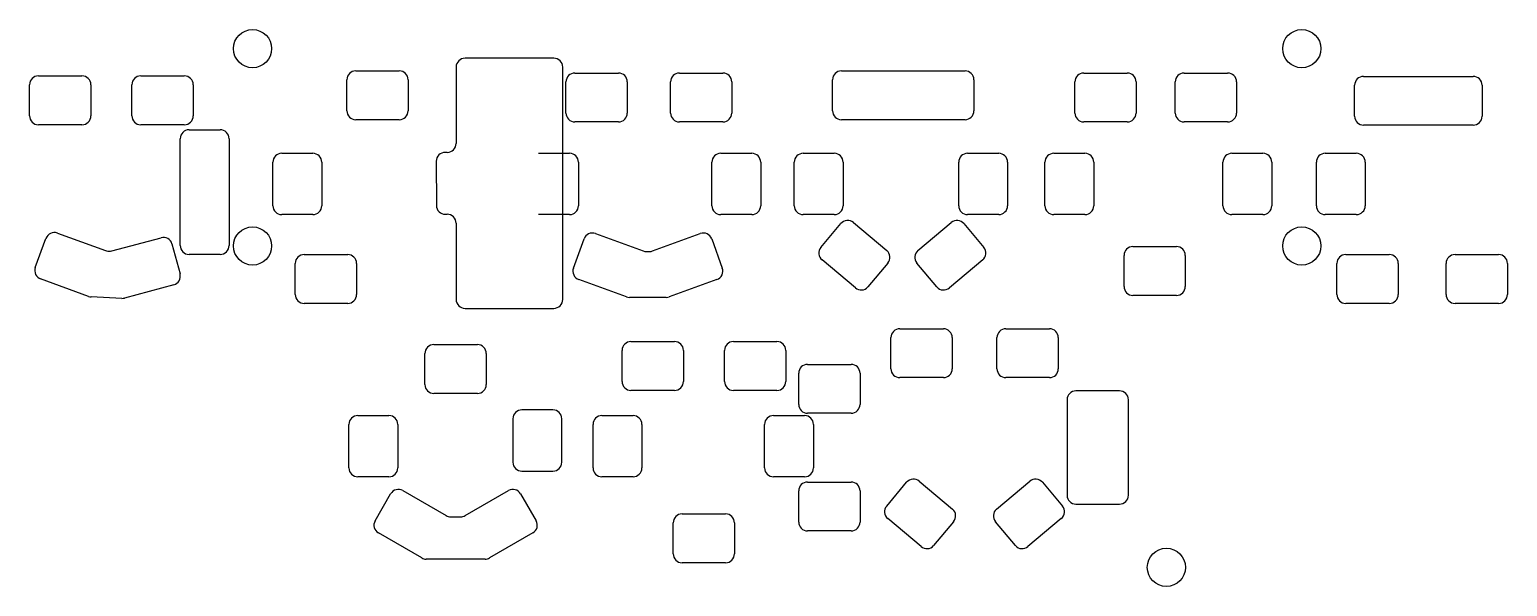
# Model space of a CAD drawing. Extents: x 2.76 to 9.31, y -4.01 to -1.54.
import ezdxf

# ---------------------------------------------------------------- set-up
doc = ezdxf.new("R2010")
doc.units = 0
doc.header["$MEASUREMENT"] = 0
doc.layers.add('BLACK', color=7, linetype='CONTINUOUS')

msp = doc.modelspace()

# ---------------------------------------------------------------- linework, layer by layer
at = {"layer": 'BLACK', "linetype": 'CONTINUOUS'}
for p, q in [((5.08543, -1.66654), (4.69173, -1.66654)), ((2.80118, -1.74488), (2.99409, -1.74488)), ((3.25472, -1.74488), (3.44764, -1.74488)), ((4.16811, -1.89961), (4.16811, -1.76181)), ((4.20748, -1.72244), (4.40039, -1.72244)), ((4.43976, -1.76181), (4.43976, -1.89961)), ((4.65236, -1.70591), (4.65236, -2.04449)), ((5.1248, -2.73622), (5.1248, -1.70591)), ((5.17854, -1.73228), (5.37146, -1.73228)), ((5.64173, -1.73228), (5.83465, -1.73228)), ((6.32047, -1.89961), (6.32047, -1.76181)), ((6.35984, -1.72244), (6.90748, -1.72244)), ((6.94685, -1.76181), (6.94685, -1.89961)), ((7.43354, -1.73228), (7.62646, -1.73228)), ((7.87854, -1.73228), (8.07146, -1.73228)), ((8.67362, -1.74685), (9.15945, -1.74685)), ((2.76181, -1.92205), (2.76181, -1.78425)), ((3.03346, -1.78425), (3.03346, -1.92205)), ((3.21535, -1.92205), (3.21535, -1.78425)), ((3.48701, -1.78425), (3.48701, -1.92205)), ((5.13917, -1.90945), (5.13917, -1.77165)), ((5.41083, -1.77165), (5.41083, -1.90945)), ((5.60236, -1.90945), (5.60236, -1.77165)), ((5.87402, -1.77165), (5.87402, -1.90945)), ((7.39417, -1.90945), (7.39417, -1.77165)), ((7.66583, -1.77165), (7.66583, -1.90945)), ((7.83917, -1.90945), (7.83917, -1.77165)), ((8.11083, -1.77165), (8.11083, -1.90945)), ((8.63425, -1.92402), (8.63425, -1.78622)), ((9.19882, -1.78622), (9.19882, -1.92402)), ((2.99409, -1.96142), (2.80118, -1.96142)), ((3.44764, -1.96142), (3.25472, -1.96142)), ((4.40039, -1.93898), (4.20748, -1.93898)), ((5.37146, -1.94882), (5.17854, -1.94882)), ((5.83465, -1.94882), (5.64173, -1.94882)), ((6.90748, -1.93898), (6.35984, -1.93898)), ((7.62646, -1.94882), (7.43354, -1.94882)), ((8.07146, -1.94882), (7.87854, -1.94882)), ((9.15945, -1.96339), (8.67362, -1.96339)), ((3.42953, -2.49685), (3.42953, -2.02323)), ((3.4689, -1.98386), (3.60669, -1.98386)), ((3.64606, -2.02323), (3.64606, -2.49685)), ((3.87953, -2.08819), (4.01732, -2.08819)), ((4.61299, -2.08386), (4.60366, -2.08386)), ((5.01732, -2.08819), (5.15512, -2.08819)), ((5.8248, -2.08819), (5.9626, -2.08819)), ((6.19016, -2.08819), (6.32795, -2.08819)), ((6.9189, -2.08819), (7.05669, -2.08819)), ((7.30118, -2.08819), (7.43898, -2.08819)), ((8.09016, -2.08819), (8.22795, -2.08819)), ((8.50394, -2.08819), (8.64173, -2.08819)), ((3.84016, -2.32047), (3.84016, -2.12756)), ((4.05669, -2.12756), (4.05669, -2.32047)), ((4.56429, -2.12334), (4.56485, -2.31923)), ((5.19449, -2.12756), (5.19449, -2.32047)), ((5.78543, -2.32047), (5.78543, -2.12756)), ((6.00197, -2.12756), (6.00197, -2.32047)), ((6.15079, -2.32047), (6.15079, -2.12756)), ((6.36732, -2.12756), (6.36732, -2.32047)), ((6.87953, -2.32047), (6.87953, -2.12756)), ((7.09606, -2.12756), (7.09606, -2.32047)), ((7.26181, -2.32047), (7.26181, -2.12756)), ((7.47835, -2.12756), (7.47835, -2.32047)), ((8.05079, -2.32047), (8.05079, -2.12756)), ((8.26732, -2.12756), (8.26732, -2.32047)), ((8.46457, -2.32047), (8.46457, -2.12756)), ((8.6811, -2.12756), (8.6811, -2.32047)), ((4.01732, -2.35984), (3.87953, -2.35984)), ((4.60439, -2.35848), (4.61281, -2.35845)), ((4.65236, -2.39782), (4.65236, -2.73622)), ((5.15512, -2.35984), (5.01732, -2.35984)), ((5.9626, -2.35984), (5.8248, -2.35984)), ((6.32795, -2.35984), (6.19016, -2.35984)), ((6.26899, -2.50563), (6.35756, -2.40007)), ((6.41303, -2.39522), (6.56081, -2.51922)), ((6.69904, -2.51922), (6.84682, -2.39522)), ((6.90228, -2.40007), (6.99086, -2.50563)), ((7.05669, -2.35984), (6.9189, -2.35984)), ((7.43898, -2.35984), (7.30118, -2.35984)), ((8.22795, -2.35984), (8.09016, -2.35984)), ((8.64173, -2.35984), (8.50394, -2.35984)), ((2.78738, -2.59467), (2.83451, -2.46518)), ((2.88497, -2.44165), (3.09807, -2.51921)), ((3.12669, -2.5206), (3.34468, -2.46219)), ((5.17203, -2.59703), (5.21916, -2.46754)), ((5.26962, -2.44401), (5.48137, -2.52108)), ((5.52257, -2.52108), (5.73432, -2.44401)), ((5.78478, -2.46754), (5.83191, -2.59703)), ((3.10874, -2.52149), (3.11371, -2.52184)), ((3.39289, -2.49003), (3.42856, -2.62313)), ((3.60669, -2.53622), (3.4689, -2.53622)), ((3.97874, -2.53701), (4.17165, -2.53701)), ((5.49484, -2.52346), (5.5091, -2.52346)), ((7.6122, -2.67874), (7.6122, -2.54094)), ((7.65157, -2.50157), (7.84449, -2.50157)), ((7.88386, -2.54094), (7.88386, -2.67874)), ((8.595, -2.53701), (8.78791, -2.53701)), ((9.07913, -2.53701), (9.27205, -2.53701)), ((3.93937, -2.71417), (3.93937, -2.57638)), ((4.21102, -2.57638), (4.21102, -2.71417)), ((6.42162, -2.6851), (6.27384, -2.56109)), ((6.56566, -2.57469), (6.47709, -2.68024)), ((6.78276, -2.68024), (6.69418, -2.57469)), ((6.986, -2.56109), (6.83822, -2.6851)), ((8.55563, -2.71417), (8.55563, -2.57638)), ((8.82728, -2.57638), (8.82728, -2.71417)), ((9.03976, -2.71417), (9.03976, -2.57638)), ((9.31142, -2.57638), (9.31142, -2.71417)), ((3.02355, -2.72252), (2.81091, -2.64513)), ((3.40072, -2.67135), (3.18227, -2.72988)), ((5.40731, -2.72456), (5.19556, -2.64749)), ((5.80838, -2.64749), (5.59663, -2.72456)), ((3.17023, -2.73118), (3.03518, -2.72485)), ((5.58316, -2.72693), (5.42078, -2.72693)), ((7.84449, -2.71811), (7.65157, -2.71811)), ((4.17165, -2.75354), (3.97874, -2.75354)), ((4.69173, -2.77559), (5.08543, -2.77559)), ((8.78791, -2.75354), (8.595, -2.75354)), ((9.27205, -2.75354), (9.07913, -2.75354)), ((6.61854, -2.86614), (6.81146, -2.86614)), ((7.08854, -2.86614), (7.28146, -2.86614)), ((4.55354, -2.93622), (4.74646, -2.93622)), ((5.42717, -2.92283), (5.62008, -2.92283)), ((5.8811, -2.92283), (6.07402, -2.92283)), ((6.57917, -3.04331), (6.57917, -2.90551)), ((6.85083, -2.90551), (6.85083, -3.04331)), ((7.04917, -3.04331), (7.04917, -2.90551)), ((7.32083, -2.90551), (7.32083, -3.04331)), ((4.51417, -3.11339), (4.51417, -2.97559)), ((4.78583, -2.97559), (4.78583, -3.11339)), ((5.3878, -3.1), (5.3878, -2.9622)), ((5.65945, -2.9622), (5.65945, -3.1)), ((5.84173, -3.1), (5.84173, -2.9622)), ((6.11339, -2.9622), (6.11339, -3.1)), ((6.17047, -3.20118), (6.17047, -3.06339)), ((6.20984, -3.02402), (6.40276, -3.02402)), ((6.44213, -3.06339), (6.44213, -3.20118)), ((5.62008, -3.13937), (5.42717, -3.13937)), ((6.07402, -3.13937), (5.8811, -3.13937)), ((6.81146, -3.08268), (6.61854, -3.08268)), ((7.28146, -3.08268), (7.08854, -3.08268)), ((7.59213, -3.14134), (7.39921, -3.14134)), ((4.74646, -3.15276), (4.55354, -3.15276)), ((7.35984, -3.18071), (7.35984, -3.60433)), ((7.6315, -3.60433), (7.6315, -3.18071)), ((4.21654, -3.25067), (4.35433, -3.25067)), ((4.90394, -3.26496), (4.90394, -3.45787)), ((5.0811, -3.22559), (4.94331, -3.22559)), ((5.12047, -3.45787), (5.12047, -3.26496)), ((5.29843, -3.25067), (5.43622, -3.25067)), ((6.05866, -3.25067), (6.19646, -3.25067)), ((6.40276, -3.24055), (6.20984, -3.24055)), ((4.17717, -3.48296), (4.17717, -3.29004)), ((4.3937, -3.29004), (4.3937, -3.48296)), ((5.25906, -3.48296), (5.25906, -3.29004)), ((5.47559, -3.29004), (5.47559, -3.48296)), ((6.01929, -3.48296), (6.01929, -3.29004)), ((6.23583, -3.29004), (6.23583, -3.48296)), ((4.35433, -3.52233), (4.21654, -3.52233)), ((4.94331, -3.49724), (5.0811, -3.49724)), ((5.43622, -3.52233), (5.29843, -3.52233)), ((6.19646, -3.52233), (6.05866, -3.52233)), ((4.2932, -3.71734), (4.36209, -3.59801)), ((4.41588, -3.5836), (4.6079, -3.69447)), ((4.6921, -3.69447), (4.88412, -3.5836)), ((4.93791, -3.59801), (5.0068, -3.71734)), ((6.17047, -3.72289), (6.17047, -3.58509)), ((6.20984, -3.54572), (6.40276, -3.54572)), ((6.44213, -3.58509), (6.44213, -3.72289)), ((6.56033, -3.65248), (6.6489, -3.54692)), ((6.70436, -3.54207), (6.85214, -3.66607)), ((7.04707, -3.66607), (7.19485, -3.54207)), ((7.25031, -3.54692), (7.33889, -3.65248)), ((7.39921, -3.6437), (7.59213, -3.6437)), ((4.62759, -3.69974), (4.67241, -3.69974)), ((5.61417, -3.86417), (5.61417, -3.72638)), ((5.65354, -3.68701), (5.84646, -3.68701)), ((5.88583, -3.72638), (5.88583, -3.86417)), ((6.71296, -3.83195), (6.56518, -3.70794)), ((6.857, -3.72154), (6.76842, -3.82709)), ((7.13079, -3.82709), (7.04222, -3.72154)), ((7.33403, -3.70794), (7.18625, -3.83195)), ((4.49964, -3.88199), (4.30761, -3.77112)), ((4.99239, -3.77112), (4.80036, -3.88199)), ((6.40276, -3.76226), (6.20984, -3.76226)), ((4.78068, -3.88727), (4.51932, -3.88727)), ((5.84646, -3.90354), (5.65354, -3.90354))]:
    msp.add_line(p, q, dxfattribs=at)
at = {"layer": 'BLACK'}
for centre in [(3.75, -1.624), (8.4, -1.624), (3.75, -2.499), (8.4, -2.499), (7.8, -3.924)]:
    msp.add_circle(centre, 0.08465, dxfattribs=at)
for centre, radius, start, end in [((4.69173, -1.70591), 0.03937, 90, 180), ((5.08543, -1.70591), 0.03937, 0, 90), ((2.80118, -1.78425), 0.03937, 90, 180), ((2.99409, -1.78425), 0.03937, 0, 90), ((3.25472, -1.78425), 0.03937, 90, 180), ((3.44764, -1.78425), 0.03937, 0, 90), ((4.20748, -1.76181), 0.03937, 90, 180), ((4.40039, -1.76181), 0.03937, 0, 90), ((5.17854, -1.77165), 0.03937, 90, 180), ((5.37146, -1.77165), 0.03937, 0, 90), ((5.64173, -1.77165), 0.03937, 90, 180), ((5.83465, -1.77165), 0.03937, 0, 90), ((6.35984, -1.76181), 0.03937, 90, 180), ((6.90748, -1.76181), 0.03937, 0, 90), ((7.43354, -1.77165), 0.03937, 90, 180), ((7.62646, -1.77165), 0.03937, 0, 90), ((7.87854, -1.77165), 0.03937, 90, 180), ((8.07146, -1.77165), 0.03937, 0, 90), ((8.67362, -1.78622), 0.03937, 90, 180), ((9.15945, -1.78622), 0.03937, 0, 90), ((2.80118, -1.92205), 0.03937, -180, -90), ((2.99409, -1.92205), 0.03937, -90, 0), ((3.25472, -1.92205), 0.03937, -180, -90), ((3.44764, -1.92205), 0.03937, -90, 0), ((4.20748, -1.89961), 0.03937, -180, -90), ((4.40039, -1.89961), 0.03937, -90, 0), ((5.17854, -1.90945), 0.03937, -180, -90), ((5.37146, -1.90945), 0.03937, -90, 0), ((5.64173, -1.90945), 0.03937, -180, -90), ((5.83465, -1.90945), 0.03937, -90, 0), ((6.35984, -1.89961), 0.03937, -180, -90), ((6.90748, -1.89961), 0.03937, -90, 0), ((7.43354, -1.90945), 0.03937, -180, -90), ((7.62646, -1.90945), 0.03937, -90, 0), ((7.87854, -1.90945), 0.03937, -180, -90), ((8.07146, -1.90945), 0.03937, -90, 0), ((8.67362, -1.92402), 0.03937, -180, -90), ((9.15945, -1.92402), 0.03937, -90, 0), ((3.4689, -2.02323), 0.03937, 90, 180), ((3.60669, -2.02323), 0.03937, 0, 90), ((3.87953, -2.12756), 0.03937, 90, 180), ((4.01732, -2.12756), 0.03937, 0, 90), ((4.60366, -2.12323), 0.03937, -269.998, -179.836), ((4.61299, -2.04449), 0.03937, -90, 0), ((5.15512, -2.12756), 0.03937, 0, 90), ((5.8248, -2.12756), 0.03937, 90, 180), ((5.9626, -2.12756), 0.03937, 0, 90), ((6.19016, -2.12756), 0.03937, 90, 180), ((6.32795, -2.12756), 0.03937, 0, 90), ((6.9189, -2.12756), 0.03937, 90, 180), ((7.05669, -2.12756), 0.03937, 0, 90), ((7.30118, -2.12756), 0.03937, 90, 180), ((7.43898, -2.12756), 0.03937, 0, 90), ((8.09016, -2.12756), 0.03937, 90, 180), ((8.22795, -2.12756), 0.03937, 0, 90), ((8.50394, -2.12756), 0.03937, 90, 180), ((8.64173, -2.12756), 0.03937, 0, 90), ((3.87953, -2.32047), 0.03937, -180, -90), ((4.01732, -2.32047), 0.03937, -90, 0), ((4.60422, -2.31911), 0.03937, -179.836, -89.7404), ((5.15512, -2.32047), 0.03937, -90, 0), ((5.8248, -2.32047), 0.03937, -180, -90), ((5.9626, -2.32047), 0.03937, -90, 0), ((6.19016, -2.32047), 0.03937, -180, -90), ((6.32795, -2.32047), 0.03937, -90, 0), ((6.9189, -2.32047), 0.03937, -180, -90), ((7.05669, -2.32047), 0.03937, -90, 0), ((7.30118, -2.32047), 0.03937, -180, -90), ((7.43898, -2.32047), 0.03937, -90, 0), ((8.09016, -2.32047), 0.03937, -180, -90), ((8.22795, -2.32047), 0.03937, -90, 0), ((8.50394, -2.32047), 0.03937, -180, -90), ((8.64173, -2.32047), 0.03937, -90, 0), ((4.61299, -2.39781), 0.03937, -0.000859, 90.2581), ((6.38772, -2.42537), 0.03937, 49.9979, 140.005), ((6.87212, -2.42538), 0.03937, 39.9992, 129.998), ((2.87151, -2.47865), 0.03937, 70.0009, 160), ((3.35487, -2.50022), 0.03937, 14.9989, 105.001), ((5.25615, -2.48101), 0.03937, 70.0009, 160), ((5.74778, -2.48101), 0.03937, 20.0004, 109.999), ((3.11153, -2.48223), 0.03935, -110.002, -94.0629), ((3.1165, -2.48257), 0.03937, -94.0669, -74.9998), ((3.4689, -2.49685), 0.03937, -180, -90), ((3.60669, -2.49685), 0.03937, -90, 0), ((3.97874, -2.57638), 0.03937, 90, 180), ((4.17165, -2.57638), 0.03937, 0, 90), ((5.49483, -2.4841), 0.03936, -110.004, -89.9987), ((5.5091, -2.48409), 0.03937, -90.0013, -70.0015), ((6.29914, -2.53094), 0.03937, -220.006, -129.997), ((6.5355, -2.54938), 0.03937, -39.9984, 50.0023), ((6.72435, -2.54938), 0.03937, -229.998, -140.005), ((6.9607, -2.53093), 0.03937, -50.0023, 39.9984), ((7.65157, -2.54094), 0.03937, 90, 180), ((7.84449, -2.54094), 0.03937, 0, 90), ((8.595, -2.57638), 0.03937, 90, 180), ((8.78791, -2.57638), 0.03937, 0, 90), ((9.07913, -2.57638), 0.03937, 90, 180), ((9.27205, -2.57638), 0.03937, 0, 90), ((2.82438, -2.60813), 0.03937, -200, -109.999), ((5.20902, -2.61049), 0.03937, -200, -109.999), ((5.79491, -2.61049), 0.03937, -70.0012, 19.9996), ((3.39053, -2.63332), 0.03937, -75.0022, 15.0028), ((6.44693, -2.65494), 0.03937, -129.998, -39.9992), ((6.81292, -2.65493), 0.03937, -139.996, -50.0052), ((7.65157, -2.67874), 0.03937, -180, -90), ((7.84449, -2.67874), 0.03937, -90, 0), ((3.03702, -2.68552), 0.03937, -109.999, -92.6819), ((3.17207, -2.69185), 0.03937, -92.6801, -74.9989), ((3.97874, -2.71417), 0.03937, -180, -90), ((4.17165, -2.71417), 0.03937, -90, 0), ((4.69173, -2.73622), 0.03937, -180, -90), ((5.08543, -2.73622), 0.03937, -90, 0), ((5.42078, -2.68756), 0.03937, -109.999, -89.9994), ((5.58316, -2.68756), 0.03937, -90.0006, -70.0011), ((8.595, -2.71417), 0.03937, -180, -90), ((8.78791, -2.71417), 0.03937, -90, 0), ((9.07913, -2.71417), 0.03937, -180, -90), ((9.27205, -2.71417), 0.03937, -90, 0), ((6.61854, -2.90551), 0.03937, 90, 180), ((6.81146, -2.90551), 0.03937, 0, 90), ((7.08854, -2.90551), 0.03937, 90, 180), ((7.28146, -2.90551), 0.03937, 0, 90), ((4.55354, -2.97559), 0.03937, 90, 180), ((4.74646, -2.97559), 0.03937, 0, 90), ((5.42717, -2.9622), 0.03937, 90, 180), ((5.62008, -2.9622), 0.03937, 0, 90), ((5.8811, -2.9622), 0.03937, 90, 180), ((6.07402, -2.9622), 0.03937, 0, 90), ((6.20984, -3.06339), 0.03937, 90, 180), ((6.40276, -3.06339), 0.03937, 0, 90), ((6.61854, -3.04331), 0.03937, -180, -90), ((6.81146, -3.04331), 0.03937, -90, 0), ((7.08854, -3.04331), 0.03937, -180, -90), ((7.28146, -3.04331), 0.03937, -90, 0), ((4.55354, -3.11339), 0.03937, -180, -90), ((4.74646, -3.11339), 0.03937, -90, 0), ((5.42717, -3.1), 0.03937, -180, -90), ((5.62008, -3.1), 0.03937, -90, 0), ((5.8811, -3.1), 0.03937, -180, -90), ((6.07402, -3.1), 0.03937, -90, 0), ((7.39921, -3.18071), 0.03937, 90, 180), ((7.59213, -3.18071), 0.03937, 0, 90), ((6.20984, -3.20118), 0.03937, -180, -90), ((6.40276, -3.20118), 0.03937, -90, 0), ((4.21654, -3.29004), 0.03937, 90, 180), ((4.35433, -3.29004), 0.03937, 0, 90), ((4.94331, -3.26496), 0.03937, 90, 180), ((5.0811, -3.26496), 0.03937, 0, 90), ((5.29843, -3.29004), 0.03937, 90, 180), ((5.43622, -3.29004), 0.03937, 0, 90), ((6.05866, -3.29004), 0.03937, 90, 180), ((6.19646, -3.29004), 0.03937, 0, 90), ((4.94331, -3.45787), 0.03937, -180, -90), ((5.0811, -3.45787), 0.03937, -90, 0), ((4.21654, -3.48296), 0.03937, -180, -90), ((4.35433, -3.48296), 0.03937, -90, 0), ((5.29843, -3.48296), 0.03937, -180, -90), ((5.43622, -3.48296), 0.03937, -90, 0), ((6.05866, -3.48296), 0.03937, -180, -90), ((6.19646, -3.48296), 0.03937, -90, 0), ((6.67906, -3.57223), 0.03937, 50.0015, 140.001), ((7.22015, -3.57223), 0.03937, 39.9992, 129.998), ((4.39619, -3.6177), 0.03937, 59.9994, 149.997), ((4.90381, -3.61769), 0.03937, 29.9983, 120.003), ((6.20984, -3.58509), 0.03937, 90, 180), ((6.40276, -3.58509), 0.03937, 0, 90), ((6.59048, -3.67778), 0.03937, -219.998, -129.998), ((6.82684, -3.69623), 0.03937, -40.0065, 50.003), ((7.07237, -3.69623), 0.03937, -230.002, -140.002), ((7.30873, -3.67778), 0.03937, -50.0023, 39.9984), ((7.39921, -3.60433), 0.03937, -180, -90), ((7.59213, -3.60433), 0.03937, -90, 0), ((4.32729, -3.73703), 0.03937, -210.007, -119.995), ((4.62759, -3.66038), 0.03936, -120.006, -89.9979), ((4.67241, -3.66037), 0.03937, -90.0021, -60.0027), ((4.97271, -3.73703), 0.03937, -60.0031, 29.9988), ((5.65354, -3.72638), 0.03937, 90, 180), ((5.84646, -3.72638), 0.03937, 0, 90), ((6.20984, -3.72289), 0.03937, -180, -90), ((6.40276, -3.72289), 0.03937, -90, 0), ((5.65354, -3.86417), 0.03937, -180, -90), ((5.84646, -3.86417), 0.03937, -90, 0), ((6.73826, -3.80179), 0.03937, -129.998, -39.9992), ((7.16095, -3.80178), 0.03937, -139.996, -50.0052), ((4.51932, -3.8479), 0.03937, -119.999, -89.9979), ((4.78068, -3.8479), 0.03937, -90.0021, -60.001)]:
    msp.add_arc(centre, radius, start, end, dxfattribs=at)

doc.saveas('drawing.dxf')
